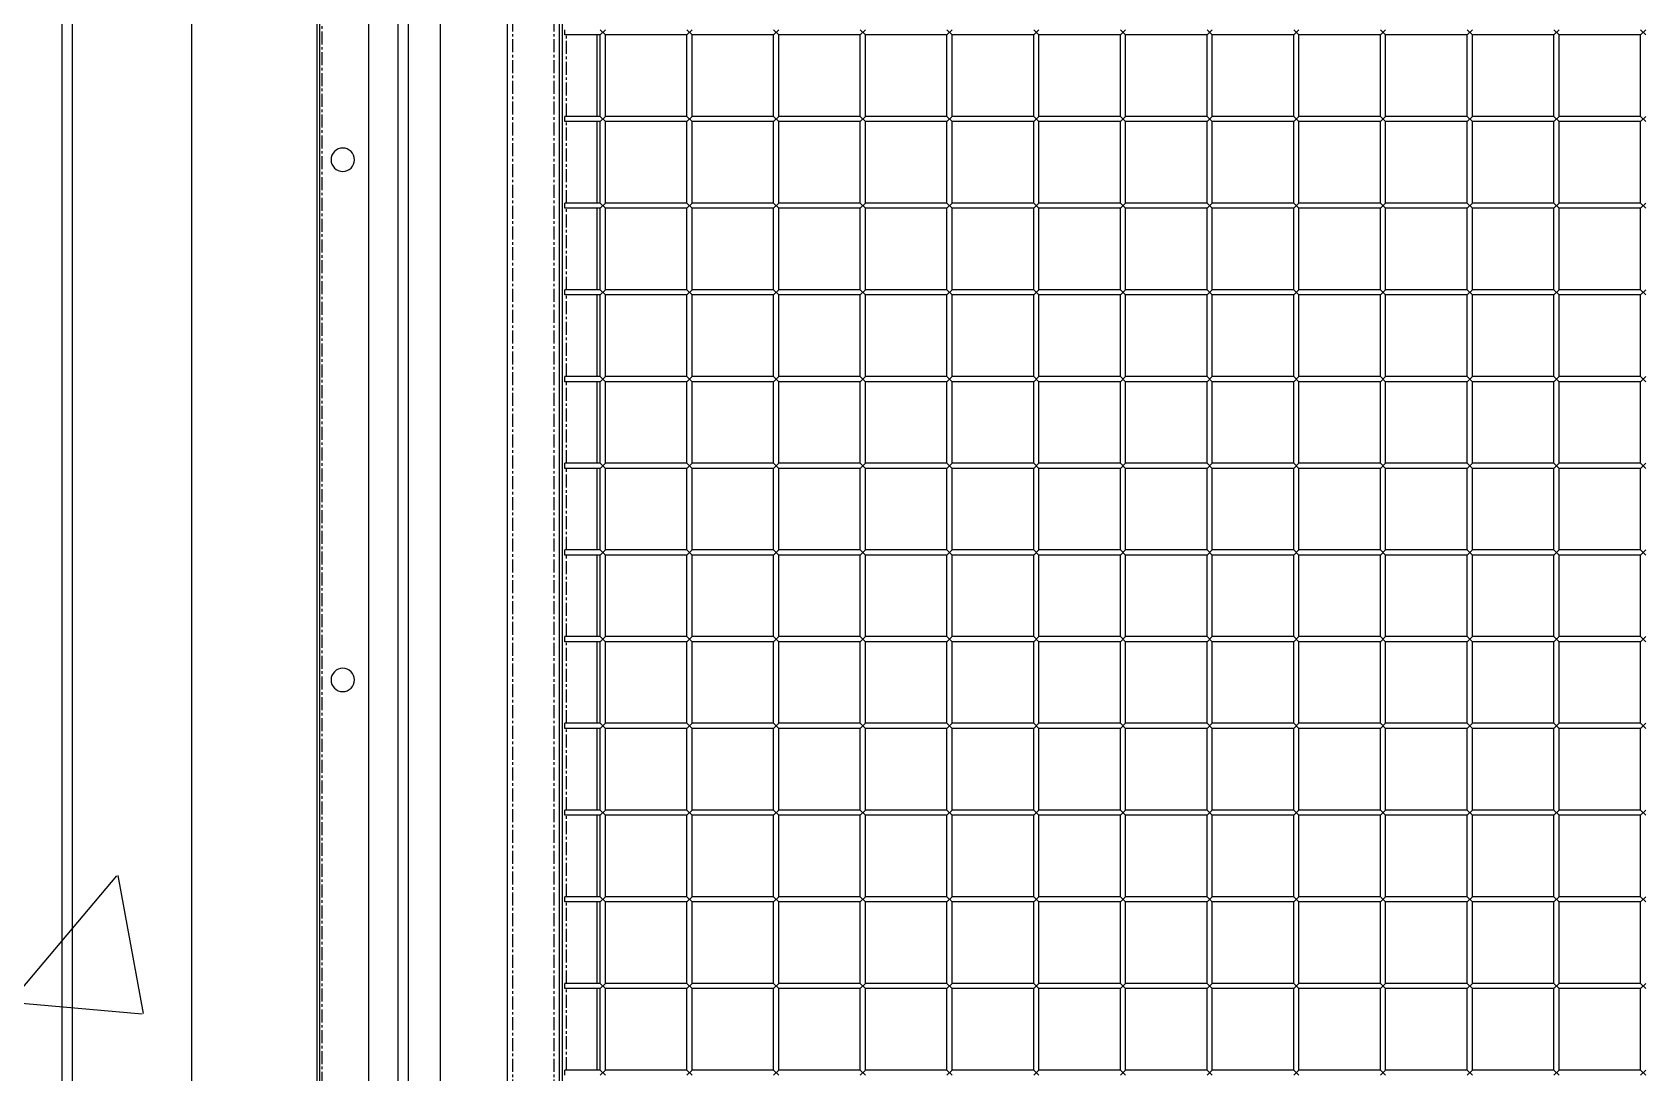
# Model space of a CAD drawing. Header units: millimetres. Extents: x -198529 to 244266, y -64 to 158464.
# Drawn here: x -165913 to -164982, y 107524 to 108124 of the extents above; entities that cross this region are included whole.
import ezdxf

# ---------------------------------------------------------------- set-up
doc = ezdxf.new("R2010")
doc.units = ezdxf.units.MM
doc.linetypes.add('CENTER', pattern=[12, 7.5, -1.5, 1.5, -1.5])
for name, color, linetype in [('0-DCC', 30, 'Continuous'), ('COIL-BANK', 8, 'Continuous'), ('K-CEIL-DCC-RACK', 10, 'Continuous')]:
    doc.layers.add(name, color=color, linetype=linetype)

# ---------------------------------------------------------------- blocks, each defined once
blk = doc.blocks.new('DCC2850x1800(右)')
at = {"color": 0, "linetype": 'Continuous'}
for p, q in [((65616, -74478.48), (65616, -72678.48)), ((65646, -74478.48), (65646, -72678.48)), ((65684.72, -74441.08), (65684.72, -72678.48)), ((65726, -74441.08), (65726, -72678.48)), ((65754.5, -72678.48), (65754.5, -74478.48)), ((65756, -72678.48), (65756, -74478.48)), ((65614.5, -72730.88), (65614.5, -74426.08)), ((64992.5, -73256.48), (64989.5, -73253.48)), ((64992.5, -73253.48), (64989.5, -73256.48)), ((65042.5, -73256.48), (65039.5, -73253.48)), ((65039.5, -73256.48), (65042.5, -73253.48)), ((65092.5, -73256.48), (65089.5, -73253.48)), ((65089.5, -73256.48), (65092.5, -73253.48)), ((65142.5, -73256.48), (65139.5, -73253.48)), ((65139.5, -73256.48), (65142.5, -73253.48)), ((65192.5, -73256.48), (65189.5, -73253.48)), ((65189.5, -73256.48), (65192.5, -73253.48)), ((65242.5, -73256.48), (65239.5, -73253.48)), ((65239.5, -73256.48), (65242.5, -73253.48)), ((65292.5, -73256.48), (65289.5, -73253.48)), ((65289.5, -73256.48), (65292.5, -73253.48)), ((65342.5, -73256.48), (65339.5, -73253.48)), ((65339.5, -73256.48), (65342.5, -73253.48)), ((65392.5, -73256.48), (65389.5, -73253.48)), ((65389.5, -73256.48), (65392.5, -73253.48)), ((65442.5, -73256.48), (65439.5, -73253.48)), ((65439.5, -73256.48), (65442.5, -73253.48)), ((65492.5, -73256.48), (65489.5, -73253.48)), ((65489.5, -73256.48), (65492.5, -73253.48)), ((65542.5, -73256.48), (65539.5, -73253.48)), ((65539.5, -73256.48), (65542.5, -73253.48)), ((65592.5, -73256.48), (65589.5, -73253.48)), ((65589.5, -73256.48), (65592.5, -73253.48)), ((65613, -73256.48), (65613, -73253.48)), ((64992.5, -73303.48), (64992.5, -73256.48)), ((64992.5, -73256.48), (65039.5, -73256.48)), ((65039.5, -73303.48), (65039.5, -73256.48)), ((65042.5, -73303.48), (65042.5, -73256.48)), ((65042.5, -73256.48), (65089.5, -73256.48)), ((65089.5, -73303.48), (65089.5, -73256.48)), ((65092.5, -73303.48), (65092.5, -73256.48)), ((65092.5, -73256.48), (65139.5, -73256.48)), ((65139.5, -73303.48), (65139.5, -73256.48)), ((65142.5, -73303.48), (65142.5, -73256.48)), ((65142.5, -73256.48), (65189.5, -73256.48)), ((65189.5, -73303.48), (65189.5, -73256.48)), ((65192.5, -73303.48), (65192.5, -73256.48)), ((65192.5, -73256.48), (65239.5, -73256.48)), ((65239.5, -73303.48), (65239.5, -73256.48)), ((65242.5, -73303.48), (65242.5, -73256.48)), ((65242.5, -73256.48), (65289.5, -73256.48)), ((65289.5, -73303.48), (65289.5, -73256.48)), ((65292.5, -73303.48), (65292.5, -73256.48)), ((65292.5, -73256.48), (65339.5, -73256.48)), ((65339.5, -73303.48), (65339.5, -73256.48)), ((65342.5, -73303.48), (65342.5, -73256.48)), ((65342.5, -73256.48), (65389.5, -73256.48)), ((65389.5, -73303.48), (65389.5, -73256.48)), ((65392.5, -73303.48), (65392.5, -73256.48)), ((65392.5, -73256.48), (65439.5, -73256.48)), ((65439.5, -73303.48), (65439.5, -73256.48)), ((65442.5, -73303.48), (65442.5, -73256.48)), ((65442.5, -73256.48), (65489.5, -73256.48)), ((65489.5, -73303.48), (65489.5, -73256.48)), ((65492.5, -73303.48), (65492.5, -73256.48)), ((65492.5, -73256.48), (65539.5, -73256.48)), ((65539.5, -73303.48), (65539.5, -73256.48)), ((65542.5, -73303.48), (65542.5, -73256.48)), ((65542.5, -73256.48), (65589.5, -73256.48)), ((65589.5, -73303.48), (65589.5, -73256.48)), ((65592.5, -73303.48), (65592.5, -73256.48)), ((65592.5, -73256.48), (65613, -73256.48)), ((65594.5, -73256.48), (65594.5, -73303.48)), ((64992.5, -73306.48), (64989.5, -73303.48)), ((64992.5, -73303.48), (64989.5, -73306.48)), ((64992.5, -73303.48), (65039.5, -73303.48)), ((64992.5, -73353.48), (64992.5, -73306.48)), ((64992.5, -73306.48), (65039.5, -73306.48)), ((65042.5, -73306.48), (65039.5, -73303.48)), ((65042.5, -73303.48), (65039.5, -73306.48)), ((65039.5, -73353.48), (65039.5, -73306.48)), ((65042.5, -73303.48), (65089.5, -73303.48)), ((65042.5, -73353.48), (65042.5, -73306.48)), ((65042.5, -73306.48), (65089.5, -73306.48)), ((65092.5, -73306.48), (65089.5, -73303.48)), ((65089.5, -73306.48), (65092.5, -73303.48)), ((65089.5, -73353.48), (65089.5, -73306.48)), ((65092.5, -73303.48), (65139.5, -73303.48)), ((65092.5, -73353.48), (65092.5, -73306.48)), ((65092.5, -73306.48), (65139.5, -73306.48)), ((65142.5, -73306.48), (65139.5, -73303.48)), ((65139.5, -73306.48), (65142.5, -73303.48)), ((65139.5, -73353.48), (65139.5, -73306.48)), ((65142.5, -73303.48), (65189.5, -73303.48)), ((65142.5, -73353.48), (65142.5, -73306.48)), ((65142.5, -73306.48), (65189.5, -73306.48)), ((65192.5, -73306.48), (65189.5, -73303.48)), ((65189.5, -73306.48), (65192.5, -73303.48)), ((65189.5, -73353.48), (65189.5, -73306.48)), ((65192.5, -73303.48), (65239.5, -73303.48)), ((65192.5, -73353.48), (65192.5, -73306.48)), ((65192.5, -73306.48), (65239.5, -73306.48)), ((65242.5, -73306.48), (65239.5, -73303.48)), ((65239.5, -73306.48), (65242.5, -73303.48)), ((65239.5, -73353.48), (65239.5, -73306.48)), ((65242.5, -73303.48), (65289.5, -73303.48)), ((65242.5, -73353.48), (65242.5, -73306.48)), ((65242.5, -73306.48), (65289.5, -73306.48)), ((65292.5, -73306.48), (65289.5, -73303.48)), ((65289.5, -73306.48), (65292.5, -73303.48)), ((65289.5, -73353.48), (65289.5, -73306.48)), ((65292.5, -73303.48), (65339.5, -73303.48)), ((65292.5, -73353.48), (65292.5, -73306.48)), ((65292.5, -73306.48), (65339.5, -73306.48)), ((65342.5, -73306.48), (65339.5, -73303.48)), ((65339.5, -73306.48), (65342.5, -73303.48)), ((65339.5, -73353.48), (65339.5, -73306.48)), ((65342.5, -73303.48), (65389.5, -73303.48)), ((65342.5, -73353.48), (65342.5, -73306.48)), ((65342.5, -73306.48), (65389.5, -73306.48)), ((65392.5, -73306.48), (65389.5, -73303.48)), ((65389.5, -73306.48), (65392.5, -73303.48)), ((65389.5, -73353.48), (65389.5, -73306.48)), ((65392.5, -73303.48), (65439.5, -73303.48)), ((65392.5, -73353.48), (65392.5, -73306.48)), ((65392.5, -73306.48), (65439.5, -73306.48)), ((65442.5, -73306.48), (65439.5, -73303.48)), ((65439.5, -73306.48), (65442.5, -73303.48)), ((65439.5, -73353.48), (65439.5, -73306.48)), ((65442.5, -73303.48), (65489.5, -73303.48)), ((65442.5, -73353.48), (65442.5, -73306.48)), ((65442.5, -73306.48), (65489.5, -73306.48)), ((65492.5, -73306.48), (65489.5, -73303.48)), ((65489.5, -73306.48), (65492.5, -73303.48)), ((65489.5, -73353.48), (65489.5, -73306.48)), ((65492.5, -73303.48), (65539.5, -73303.48)), ((65492.5, -73353.48), (65492.5, -73306.48)), ((65492.5, -73306.48), (65539.5, -73306.48)), ((65542.5, -73306.48), (65539.5, -73303.48)), ((65539.5, -73306.48), (65542.5, -73303.48)), ((65539.5, -73353.48), (65539.5, -73306.48)), ((65542.5, -73303.48), (65589.5, -73303.48)), ((65542.5, -73353.48), (65542.5, -73306.48)), ((65542.5, -73306.48), (65589.5, -73306.48)), ((65592.5, -73306.48), (65589.5, -73303.48)), ((65589.5, -73306.48), (65592.5, -73303.48)), ((65589.5, -73353.48), (65589.5, -73306.48)), ((65592.5, -73303.48), (65613, -73303.48)), ((65592.5, -73353.48), (65592.5, -73306.48)), ((65592.5, -73306.48), (65613, -73306.48)), ((65594.5, -73306.48), (65594.5, -73353.48)), ((65613, -73306.48), (65613, -73303.48)), ((64992.5, -73353.48), (64989.5, -73356.48)), ((64992.5, -73356.48), (64989.5, -73353.48)), ((64992.5, -73353.48), (65039.5, -73353.48)), ((64992.5, -73403.48), (64992.5, -73356.48)), ((64992.5, -73356.48), (65039.5, -73356.48)), ((65042.5, -73356.48), (65039.5, -73353.48)), ((65042.5, -73353.48), (65039.5, -73356.48)), ((65039.5, -73403.48), (65039.5, -73356.48)), ((65042.5, -73353.48), (65089.5, -73353.48)), ((65042.5, -73403.48), (65042.5, -73356.48)), ((65042.5, -73356.48), (65089.5, -73356.48)), ((65092.5, -73356.48), (65089.5, -73353.48)), ((65092.5, -73353.48), (65089.5, -73356.48)), ((65089.5, -73403.48), (65089.5, -73356.48)), ((65092.5, -73353.48), (65139.5, -73353.48)), ((65092.5, -73403.48), (65092.5, -73356.48)), ((65092.5, -73356.48), (65139.5, -73356.48)), ((65139.5, -73356.48), (65142.5, -73353.48)), ((65142.5, -73356.48), (65139.5, -73353.48)), ((65139.5, -73403.48), (65139.5, -73356.48)), ((65142.5, -73353.48), (65189.5, -73353.48)), ((65142.5, -73403.48), (65142.5, -73356.48)), ((65142.5, -73356.48), (65189.5, -73356.48)), ((65192.5, -73356.48), (65189.5, -73353.48)), ((65189.5, -73356.48), (65192.5, -73353.48)), ((65189.5, -73403.48), (65189.5, -73356.48)), ((65192.5, -73353.48), (65239.5, -73353.48)), ((65192.5, -73403.48), (65192.5, -73356.48)), ((65192.5, -73356.48), (65239.5, -73356.48)), ((65242.5, -73356.48), (65239.5, -73353.48)), ((65239.5, -73356.48), (65242.5, -73353.48)), ((65239.5, -73403.48), (65239.5, -73356.48)), ((65242.5, -73353.48), (65289.5, -73353.48)), ((65242.5, -73403.48), (65242.5, -73356.48)), ((65242.5, -73356.48), (65289.5, -73356.48)), ((65292.5, -73356.48), (65289.5, -73353.48)), ((65289.5, -73356.48), (65292.5, -73353.48)), ((65289.5, -73403.48), (65289.5, -73356.48)), ((65292.5, -73353.48), (65339.5, -73353.48)), ((65292.5, -73403.48), (65292.5, -73356.48)), ((65292.5, -73356.48), (65339.5, -73356.48)), ((65339.5, -73356.48), (65342.5, -73353.48)), ((65342.5, -73356.48), (65339.5, -73353.48)), ((65339.5, -73403.48), (65339.5, -73356.48)), ((65342.5, -73353.48), (65389.5, -73353.48)), ((65342.5, -73403.48), (65342.5, -73356.48)), ((65342.5, -73356.48), (65389.5, -73356.48)), ((65392.5, -73356.48), (65389.5, -73353.48)), ((65389.5, -73356.48), (65392.5, -73353.48)), ((65389.5, -73403.48), (65389.5, -73356.48)), ((65392.5, -73353.48), (65439.5, -73353.48)), ((65392.5, -73403.48), (65392.5, -73356.48)), ((65392.5, -73356.48), (65439.5, -73356.48)), ((65442.5, -73356.48), (65439.5, -73353.48)), ((65439.5, -73356.48), (65442.5, -73353.48)), ((65439.5, -73403.48), (65439.5, -73356.48)), ((65442.5, -73353.48), (65489.5, -73353.48)), ((65442.5, -73403.48), (65442.5, -73356.48)), ((65442.5, -73356.48), (65489.5, -73356.48)), ((65492.5, -73356.48), (65489.5, -73353.48)), ((65489.5, -73356.48), (65492.5, -73353.48)), ((65489.5, -73403.48), (65489.5, -73356.48)), ((65492.5, -73353.48), (65539.5, -73353.48)), ((65492.5, -73403.48), (65492.5, -73356.48)), ((65492.5, -73356.48), (65539.5, -73356.48)), ((65539.5, -73356.48), (65542.5, -73353.48)), ((65542.5, -73356.48), (65539.5, -73353.48)), ((65539.5, -73403.48), (65539.5, -73356.48)), ((65542.5, -73353.48), (65589.5, -73353.48)), ((65542.5, -73403.48), (65542.5, -73356.48)), ((65542.5, -73356.48), (65589.5, -73356.48)), ((65592.5, -73356.48), (65589.5, -73353.48)), ((65589.5, -73356.48), (65592.5, -73353.48)), ((65589.5, -73403.48), (65589.5, -73356.48)), ((65592.5, -73353.48), (65613, -73353.48)), ((65592.5, -73403.48), (65592.5, -73356.48)), ((65592.5, -73356.48), (65613, -73356.48)), ((65594.5, -73356.48), (65594.5, -73403.48)), ((65613, -73356.48), (65613, -73353.48)), ((64992.5, -73403.48), (64989.5, -73406.48)), ((64992.5, -73406.48), (64989.5, -73403.48)), ((64992.5, -73403.48), (65039.5, -73403.48)), ((65042.5, -73403.48), (65039.5, -73406.48)), ((65042.5, -73406.48), (65039.5, -73403.48)), ((65042.5, -73403.48), (65089.5, -73403.48)), ((65092.5, -73403.48), (65089.5, -73406.48)), ((65092.5, -73406.48), (65089.5, -73403.48)), ((65092.5, -73403.48), (65139.5, -73403.48)), ((65142.5, -73403.48), (65139.5, -73406.48)), ((65142.5, -73406.48), (65139.5, -73403.48)), ((65142.5, -73403.48), (65189.5, -73403.48)), ((65189.5, -73406.48), (65192.5, -73403.48)), ((65192.5, -73406.48), (65189.5, -73403.48)), ((65192.5, -73403.48), (65239.5, -73403.48)), ((65242.5, -73406.48), (65239.5, -73403.48)), ((65239.5, -73406.48), (65242.5, -73403.48)), ((65242.5, -73403.48), (65289.5, -73403.48)), ((65289.5, -73406.48), (65292.5, -73403.48)), ((65292.5, -73406.48), (65289.5, -73403.48)), ((65292.5, -73403.48), (65339.5, -73403.48)), ((65339.5, -73406.48), (65342.5, -73403.48)), ((65342.5, -73406.48), (65339.5, -73403.48)), ((65342.5, -73403.48), (65389.5, -73403.48)), ((65389.5, -73406.48), (65392.5, -73403.48)), ((65392.5, -73406.48), (65389.5, -73403.48)), ((65392.5, -73403.48), (65439.5, -73403.48)), ((65442.5, -73406.48), (65439.5, -73403.48)), ((65439.5, -73406.48), (65442.5, -73403.48)), ((65442.5, -73403.48), (65489.5, -73403.48)), ((65489.5, -73406.48), (65492.5, -73403.48)), ((65492.5, -73406.48), (65489.5, -73403.48)), ((65492.5, -73403.48), (65539.5, -73403.48)), ((65539.5, -73406.48), (65542.5, -73403.48)), ((65542.5, -73406.48), (65539.5, -73403.48)), ((65542.5, -73403.48), (65589.5, -73403.48)), ((65589.5, -73406.48), (65592.5, -73403.48)), ((65592.5, -73406.48), (65589.5, -73403.48)), ((65592.5, -73403.48), (65613, -73403.48)), ((65613, -73406.48), (65613, -73403.48)), ((64992.5, -73453.48), (64992.5, -73406.48)), ((64992.5, -73406.48), (65039.5, -73406.48)), ((65039.5, -73453.48), (65039.5, -73406.48)), ((65042.5, -73453.48), (65042.5, -73406.48)), ((65042.5, -73406.48), (65089.5, -73406.48)), ((65089.5, -73453.48), (65089.5, -73406.48)), ((65092.5, -73453.48), (65092.5, -73406.48)), ((65092.5, -73406.48), (65139.5, -73406.48)), ((65139.5, -73453.48), (65139.5, -73406.48)), ((65142.5, -73453.48), (65142.5, -73406.48)), ((65142.5, -73406.48), (65189.5, -73406.48)), ((65189.5, -73453.48), (65189.5, -73406.48)), ((65192.5, -73453.48), (65192.5, -73406.48)), ((65192.5, -73406.48), (65239.5, -73406.48)), ((65239.5, -73453.48), (65239.5, -73406.48)), ((65242.5, -73453.48), (65242.5, -73406.48)), ((65242.5, -73406.48), (65289.5, -73406.48)), ((65289.5, -73453.48), (65289.5, -73406.48)), ((65292.5, -73453.48), (65292.5, -73406.48)), ((65292.5, -73406.48), (65339.5, -73406.48)), ((65339.5, -73453.48), (65339.5, -73406.48)), ((65342.5, -73453.48), (65342.5, -73406.48)), ((65342.5, -73406.48), (65389.5, -73406.48)), ((65389.5, -73453.48), (65389.5, -73406.48)), ((65392.5, -73453.48), (65392.5, -73406.48)), ((65392.5, -73406.48), (65439.5, -73406.48)), ((65439.5, -73453.48), (65439.5, -73406.48)), ((65442.5, -73453.48), (65442.5, -73406.48)), ((65442.5, -73406.48), (65489.5, -73406.48)), ((65489.5, -73453.48), (65489.5, -73406.48)), ((65492.5, -73453.48), (65492.5, -73406.48)), ((65492.5, -73406.48), (65539.5, -73406.48)), ((65539.5, -73453.48), (65539.5, -73406.48)), ((65542.5, -73453.48), (65542.5, -73406.48)), ((65542.5, -73406.48), (65589.5, -73406.48)), ((65589.5, -73453.48), (65589.5, -73406.48)), ((65592.5, -73453.48), (65592.5, -73406.48)), ((65592.5, -73406.48), (65613, -73406.48)), ((65594.5, -73406.48), (65594.5, -73453.48)), ((64992.5, -73453.48), (64989.5, -73456.48)), ((64992.5, -73456.48), (64989.5, -73453.48)), ((64992.5, -73453.48), (65039.5, -73453.48)), ((64992.5, -73503.48), (64992.5, -73456.48)), ((64992.5, -73456.48), (65039.5, -73456.48)), ((65042.5, -73453.48), (65039.5, -73456.48)), ((65042.5, -73456.48), (65039.5, -73453.48)), ((65039.5, -73503.48), (65039.5, -73456.48)), ((65042.5, -73453.48), (65089.5, -73453.48)), ((65042.5, -73503.48), (65042.5, -73456.48)), ((65042.5, -73456.48), (65089.5, -73456.48)), ((65092.5, -73453.48), (65089.5, -73456.48)), ((65092.5, -73456.48), (65089.5, -73453.48)), ((65089.5, -73503.48), (65089.5, -73456.48)), ((65092.5, -73453.48), (65139.5, -73453.48)), ((65092.5, -73503.48), (65092.5, -73456.48)), ((65092.5, -73456.48), (65139.5, -73456.48)), ((65142.5, -73453.48), (65139.5, -73456.48)), ((65142.5, -73456.48), (65139.5, -73453.48)), ((65139.5, -73503.48), (65139.5, -73456.48)), ((65142.5, -73453.48), (65189.5, -73453.48)), ((65142.5, -73503.48), (65142.5, -73456.48)), ((65142.5, -73456.48), (65189.5, -73456.48)), ((65192.5, -73453.48), (65189.5, -73456.48)), ((65192.5, -73456.48), (65189.5, -73453.48)), ((65189.5, -73503.48), (65189.5, -73456.48)), ((65192.5, -73453.48), (65239.5, -73453.48)), ((65192.5, -73503.48), (65192.5, -73456.48)), ((65192.5, -73456.48), (65239.5, -73456.48)), ((65239.5, -73456.48), (65242.5, -73453.48)), ((65242.5, -73456.48), (65239.5, -73453.48)), ((65239.5, -73503.48), (65239.5, -73456.48)), ((65242.5, -73453.48), (65289.5, -73453.48)), ((65242.5, -73503.48), (65242.5, -73456.48)), ((65242.5, -73456.48), (65289.5, -73456.48)), ((65289.5, -73456.48), (65292.5, -73453.48)), ((65292.5, -73456.48), (65289.5, -73453.48)), ((65289.5, -73503.48), (65289.5, -73456.48)), ((65292.5, -73453.48), (65339.5, -73453.48)), ((65292.5, -73503.48), (65292.5, -73456.48)), ((65292.5, -73456.48), (65339.5, -73456.48)), ((65339.5, -73456.48), (65342.5, -73453.48)), ((65342.5, -73456.48), (65339.5, -73453.48)), ((65339.5, -73503.48), (65339.5, -73456.48)), ((65342.5, -73453.48), (65389.5, -73453.48)), ((65342.5, -73503.48), (65342.5, -73456.48)), ((65342.5, -73456.48), (65389.5, -73456.48)), ((65389.5, -73456.48), (65392.5, -73453.48)), ((65392.5, -73456.48), (65389.5, -73453.48)), ((65389.5, -73503.48), (65389.5, -73456.48)), ((65392.5, -73453.48), (65439.5, -73453.48)), ((65392.5, -73503.48), (65392.5, -73456.48)), ((65392.5, -73456.48), (65439.5, -73456.48)), ((65439.5, -73456.48), (65442.5, -73453.48)), ((65442.5, -73456.48), (65439.5, -73453.48)), ((65439.5, -73503.48), (65439.5, -73456.48)), ((65442.5, -73453.48), (65489.5, -73453.48)), ((65442.5, -73503.48), (65442.5, -73456.48)), ((65442.5, -73456.48), (65489.5, -73456.48)), ((65489.5, -73456.48), (65492.5, -73453.48)), ((65492.5, -73456.48), (65489.5, -73453.48)), ((65489.5, -73503.48), (65489.5, -73456.48)), ((65492.5, -73453.48), (65539.5, -73453.48)), ((65492.5, -73503.48), (65492.5, -73456.48)), ((65492.5, -73456.48), (65539.5, -73456.48)), ((65539.5, -73456.48), (65542.5, -73453.48)), ((65542.5, -73456.48), (65539.5, -73453.48)), ((65539.5, -73503.48), (65539.5, -73456.48)), ((65542.5, -73453.48), (65589.5, -73453.48)), ((65542.5, -73503.48), (65542.5, -73456.48)), ((65542.5, -73456.48), (65589.5, -73456.48)), ((65589.5, -73456.48), (65592.5, -73453.48)), ((65592.5, -73456.48), (65589.5, -73453.48)), ((65589.5, -73503.48), (65589.5, -73456.48)), ((65592.5, -73453.48), (65613, -73453.48)), ((65592.5, -73503.48), (65592.5, -73456.48)), ((65592.5, -73456.48), (65613, -73456.48)), ((65594.5, -73456.48), (65594.5, -73503.48)), ((65613, -73456.48), (65613, -73453.48)), ((64992.5, -73503.48), (64989.5, -73506.48)), ((64992.5, -73506.48), (64989.5, -73503.48)), ((64992.5, -73503.48), (65039.5, -73503.48)), ((65042.5, -73503.48), (65039.5, -73506.48)), ((65042.5, -73506.48), (65039.5, -73503.48)), ((65042.5, -73503.48), (65089.5, -73503.48)), ((65092.5, -73503.48), (65089.5, -73506.48)), ((65092.5, -73506.48), (65089.5, -73503.48)), ((65092.5, -73503.48), (65139.5, -73503.48)), ((65142.5, -73503.48), (65139.5, -73506.48)), ((65142.5, -73506.48), (65139.5, -73503.48)), ((65142.5, -73503.48), (65189.5, -73503.48)), ((65192.5, -73503.48), (65189.5, -73506.48)), ((65192.5, -73506.48), (65189.5, -73503.48)), ((65192.5, -73503.48), (65239.5, -73503.48)), ((65242.5, -73503.48), (65239.5, -73506.48)), ((65242.5, -73506.48), (65239.5, -73503.48)), ((65242.5, -73503.48), (65289.5, -73503.48)), ((65289.5, -73506.48), (65292.5, -73503.48)), ((65292.5, -73506.48), (65289.5, -73503.48)), ((65292.5, -73503.48), (65339.5, -73503.48)), ((65339.5, -73506.48), (65342.5, -73503.48)), ((65342.5, -73506.48), (65339.5, -73503.48)), ((65342.5, -73503.48), (65389.5, -73503.48)), ((65389.5, -73506.48), (65392.5, -73503.48)), ((65392.5, -73506.48), (65389.5, -73503.48)), ((65392.5, -73503.48), (65439.5, -73503.48)), ((65439.5, -73506.48), (65442.5, -73503.48)), ((65442.5, -73506.48), (65439.5, -73503.48)), ((65442.5, -73503.48), (65489.5, -73503.48)), ((65489.5, -73506.48), (65492.5, -73503.48)), ((65492.5, -73506.48), (65489.5, -73503.48)), ((65492.5, -73503.48), (65539.5, -73503.48)), ((65539.5, -73506.48), (65542.5, -73503.48)), ((65542.5, -73506.48), (65539.5, -73503.48)), ((65542.5, -73503.48), (65589.5, -73503.48)), ((65589.5, -73506.48), (65592.5, -73503.48)), ((65592.5, -73506.48), (65589.5, -73503.48)), ((65592.5, -73503.48), (65613, -73503.48)), ((65613, -73506.48), (65613, -73503.48)), ((64992.5, -73553.48), (64992.5, -73506.48)), ((64992.5, -73506.48), (65039.5, -73506.48)), ((65039.5, -73553.48), (65039.5, -73506.48)), ((65042.5, -73553.48), (65042.5, -73506.48)), ((65042.5, -73506.48), (65089.5, -73506.48)), ((65089.5, -73553.48), (65089.5, -73506.48)), ((65092.5, -73553.48), (65092.5, -73506.48)), ((65092.5, -73506.48), (65139.5, -73506.48)), ((65139.5, -73553.48), (65139.5, -73506.48)), ((65142.5, -73553.48), (65142.5, -73506.48)), ((65142.5, -73506.48), (65189.5, -73506.48)), ((65189.5, -73553.48), (65189.5, -73506.48)), ((65192.5, -73553.48), (65192.5, -73506.48)), ((65192.5, -73506.48), (65239.5, -73506.48)), ((65239.5, -73553.48), (65239.5, -73506.48)), ((65242.5, -73553.48), (65242.5, -73506.48)), ((65242.5, -73506.48), (65289.5, -73506.48)), ((65289.5, -73553.48), (65289.5, -73506.48)), ((65292.5, -73553.48), (65292.5, -73506.48)), ((65292.5, -73506.48), (65339.5, -73506.48)), ((65339.5, -73553.48), (65339.5, -73506.48)), ((65342.5, -73553.48), (65342.5, -73506.48)), ((65342.5, -73506.48), (65389.5, -73506.48)), ((65389.5, -73553.48), (65389.5, -73506.48)), ((65392.5, -73553.48), (65392.5, -73506.48)), ((65392.5, -73506.48), (65439.5, -73506.48)), ((65439.5, -73553.48), (65439.5, -73506.48)), ((65442.5, -73553.48), (65442.5, -73506.48)), ((65442.5, -73506.48), (65489.5, -73506.48)), ((65489.5, -73553.48), (65489.5, -73506.48)), ((65492.5, -73553.48), (65492.5, -73506.48)), ((65492.5, -73506.48), (65539.5, -73506.48)), ((65539.5, -73553.48), (65539.5, -73506.48)), ((65542.5, -73553.48), (65542.5, -73506.48)), ((65542.5, -73506.48), (65589.5, -73506.48)), ((65589.5, -73553.48), (65589.5, -73506.48)), ((65592.5, -73553.48), (65592.5, -73506.48)), ((65592.5, -73506.48), (65613, -73506.48)), ((65594.5, -73506.48), (65594.5, -73553.48)), ((64992.5, -73553.48), (64989.5, -73556.48)), ((64992.5, -73556.48), (64989.5, -73553.48)), ((64992.5, -73553.48), (65039.5, -73553.48)), ((64992.5, -73603.48), (64992.5, -73556.48)), ((64992.5, -73556.48), (65039.5, -73556.48)), ((65042.5, -73553.48), (65039.5, -73556.48)), ((65042.5, -73556.48), (65039.5, -73553.48)), ((65039.5, -73603.48), (65039.5, -73556.48)), ((65042.5, -73553.48), (65089.5, -73553.48)), ((65042.5, -73603.48), (65042.5, -73556.48)), ((65042.5, -73556.48), (65089.5, -73556.48)), ((65092.5, -73553.48), (65089.5, -73556.48)), ((65092.5, -73556.48), (65089.5, -73553.48)), ((65089.5, -73603.48), (65089.5, -73556.48)), ((65092.5, -73553.48), (65139.5, -73553.48)), ((65092.5, -73603.48), (65092.5, -73556.48)), ((65092.5, -73556.48), (65139.5, -73556.48)), ((65142.5, -73553.48), (65139.5, -73556.48)), ((65142.5, -73556.48), (65139.5, -73553.48)), ((65139.5, -73603.48), (65139.5, -73556.48)), ((65142.5, -73553.48), (65189.5, -73553.48)), ((65142.5, -73603.48), (65142.5, -73556.48)), ((65142.5, -73556.48), (65189.5, -73556.48)), ((65192.5, -73553.48), (65189.5, -73556.48)), ((65192.5, -73556.48), (65189.5, -73553.48)), ((65189.5, -73603.48), (65189.5, -73556.48)), ((65192.5, -73553.48), (65239.5, -73553.48)), ((65192.5, -73603.48), (65192.5, -73556.48)), ((65192.5, -73556.48), (65239.5, -73556.48)), ((65242.5, -73553.48), (65239.5, -73556.48)), ((65242.5, -73556.48), (65239.5, -73553.48)), ((65239.5, -73603.48), (65239.5, -73556.48)), ((65242.5, -73553.48), (65289.5, -73553.48)), ((65242.5, -73603.48), (65242.5, -73556.48)), ((65242.5, -73556.48), (65289.5, -73556.48)), ((65292.5, -73553.48), (65289.5, -73556.48)), ((65292.5, -73556.48), (65289.5, -73553.48)), ((65289.5, -73603.48), (65289.5, -73556.48)), ((65292.5, -73553.48), (65339.5, -73553.48)), ((65292.5, -73603.48), (65292.5, -73556.48)), ((65292.5, -73556.48), (65339.5, -73556.48)), ((65339.5, -73556.48), (65342.5, -73553.48)), ((65342.5, -73556.48), (65339.5, -73553.48)), ((65339.5, -73603.48), (65339.5, -73556.48)), ((65342.5, -73553.48), (65389.5, -73553.48)), ((65342.5, -73603.48), (65342.5, -73556.48)), ((65342.5, -73556.48), (65389.5, -73556.48)), ((65389.5, -73556.48), (65392.5, -73553.48)), ((65392.5, -73556.48), (65389.5, -73553.48)), ((65389.5, -73603.48), (65389.5, -73556.48)), ((65392.5, -73553.48), (65439.5, -73553.48)), ((65392.5, -73603.48), (65392.5, -73556.48)), ((65392.5, -73556.48), (65439.5, -73556.48)), ((65439.5, -73556.48), (65442.5, -73553.48)), ((65442.5, -73556.48), (65439.5, -73553.48)), ((65439.5, -73603.48), (65439.5, -73556.48)), ((65442.5, -73553.48), (65489.5, -73553.48)), ((65442.5, -73603.48), (65442.5, -73556.48)), ((65442.5, -73556.48), (65489.5, -73556.48)), ((65489.5, -73556.48), (65492.5, -73553.48)), ((65492.5, -73556.48), (65489.5, -73553.48)), ((65489.5, -73603.48), (65489.5, -73556.48)), ((65492.5, -73553.48), (65539.5, -73553.48)), ((65492.5, -73603.48), (65492.5, -73556.48)), ((65492.5, -73556.48), (65539.5, -73556.48)), ((65539.5, -73556.48), (65542.5, -73553.48)), ((65542.5, -73556.48), (65539.5, -73553.48)), ((65539.5, -73603.48), (65539.5, -73556.48)), ((65542.5, -73553.48), (65589.5, -73553.48)), ((65542.5, -73603.48), (65542.5, -73556.48)), ((65542.5, -73556.48), (65589.5, -73556.48)), ((65589.5, -73556.48), (65592.5, -73553.48)), ((65592.5, -73556.48), (65589.5, -73553.48)), ((65589.5, -73603.48), (65589.5, -73556.48)), ((65592.5, -73553.48), (65613, -73553.48)), ((65592.5, -73603.48), (65592.5, -73556.48)), ((65592.5, -73556.48), (65613, -73556.48)), ((65594.5, -73556.48), (65594.5, -73603.48)), ((65613, -73556.48), (65613, -73553.48)), ((64992.5, -73603.48), (64989.5, -73606.48)), ((64992.5, -73606.48), (64989.5, -73603.48)), ((64992.5, -73603.48), (65039.5, -73603.48)), ((64992.5, -73653.48), (64992.5, -73606.48)), ((64992.5, -73606.48), (65039.5, -73606.48)), ((65042.5, -73603.48), (65039.5, -73606.48)), ((65042.5, -73606.48), (65039.5, -73603.48)), ((65039.5, -73653.48), (65039.5, -73606.48)), ((65042.5, -73603.48), (65089.5, -73603.48)), ((65042.5, -73653.48), (65042.5, -73606.48)), ((65042.5, -73606.48), (65089.5, -73606.48)), ((65092.5, -73603.48), (65089.5, -73606.48)), ((65092.5, -73606.48), (65089.5, -73603.48)), ((65089.5, -73653.48), (65089.5, -73606.48)), ((65092.5, -73603.48), (65139.5, -73603.48)), ((65092.5, -73653.48), (65092.5, -73606.48)), ((65092.5, -73606.48), (65139.5, -73606.48)), ((65142.5, -73603.48), (65139.5, -73606.48)), ((65142.5, -73606.48), (65139.5, -73603.48)), ((65139.5, -73653.48), (65139.5, -73606.48)), ((65142.5, -73603.48), (65189.5, -73603.48)), ((65142.5, -73653.48), (65142.5, -73606.48)), ((65142.5, -73606.48), (65189.5, -73606.48)), ((65192.5, -73603.48), (65189.5, -73606.48)), ((65192.5, -73606.48), (65189.5, -73603.48)), ((65189.5, -73653.48), (65189.5, -73606.48)), ((65192.5, -73603.48), (65239.5, -73603.48)), ((65192.5, -73653.48), (65192.5, -73606.48)), ((65192.5, -73606.48), (65239.5, -73606.48)), ((65242.5, -73603.48), (65239.5, -73606.48)), ((65242.5, -73606.48), (65239.5, -73603.48)), ((65239.5, -73653.48), (65239.5, -73606.48)), ((65242.5, -73603.48), (65289.5, -73603.48)), ((65242.5, -73653.48), (65242.5, -73606.48)), ((65242.5, -73606.48), (65289.5, -73606.48)), ((65292.5, -73603.48), (65289.5, -73606.48)), ((65292.5, -73606.48), (65289.5, -73603.48)), ((65289.5, -73653.48), (65289.5, -73606.48)), ((65292.5, -73603.48), (65339.5, -73603.48)), ((65292.5, -73653.48), (65292.5, -73606.48)), ((65292.5, -73606.48), (65339.5, -73606.48)), ((65342.5, -73603.48), (65339.5, -73606.48)), ((65342.5, -73606.48), (65339.5, -73603.48)), ((65339.5, -73653.48), (65339.5, -73606.48)), ((65342.5, -73603.48), (65389.5, -73603.48)), ((65342.5, -73653.48), (65342.5, -73606.48)), ((65342.5, -73606.48), (65389.5, -73606.48)), ((65389.5, -73606.48), (65392.5, -73603.48)), ((65392.5, -73606.48), (65389.5, -73603.48)), ((65389.5, -73653.48), (65389.5, -73606.48)), ((65392.5, -73603.48), (65439.5, -73603.48)), ((65392.5, -73653.48), (65392.5, -73606.48)), ((65392.5, -73606.48), (65439.5, -73606.48)), ((65439.5, -73606.48), (65442.5, -73603.48)), ((65442.5, -73606.48), (65439.5, -73603.48)), ((65439.5, -73653.48), (65439.5, -73606.48)), ((65442.5, -73603.48), (65489.5, -73603.48)), ((65442.5, -73653.48), (65442.5, -73606.48)), ((65442.5, -73606.48), (65489.5, -73606.48)), ((65489.5, -73606.48), (65492.5, -73603.48)), ((65492.5, -73606.48), (65489.5, -73603.48)), ((65489.5, -73653.48), (65489.5, -73606.48)), ((65492.5, -73603.48), (65539.5, -73603.48)), ((65492.5, -73653.48), (65492.5, -73606.48)), ((65492.5, -73606.48), (65539.5, -73606.48)), ((65539.5, -73606.48), (65542.5, -73603.48)), ((65542.5, -73606.48), (65539.5, -73603.48)), ((65539.5, -73653.48), (65539.5, -73606.48)), ((65542.5, -73603.48), (65589.5, -73603.48)), ((65542.5, -73653.48), (65542.5, -73606.48)), ((65542.5, -73606.48), (65589.5, -73606.48)), ((65589.5, -73606.48), (65592.5, -73603.48)), ((65592.5, -73606.48), (65589.5, -73603.48)), ((65589.5, -73653.48), (65589.5, -73606.48)), ((65592.5, -73603.48), (65613, -73603.48)), ((65592.5, -73653.48), (65592.5, -73606.48)), ((65592.5, -73606.48), (65613, -73606.48)), ((65594.5, -73606.48), (65594.5, -73653.48)), ((65613, -73606.48), (65613, -73603.48)), ((64992.5, -73653.48), (64989.5, -73656.48)), ((64992.5, -73656.48), (64989.5, -73653.48)), ((64992.5, -73653.48), (65039.5, -73653.48)), ((65042.5, -73653.48), (65039.5, -73656.48)), ((65042.5, -73656.48), (65039.5, -73653.48)), ((65042.5, -73653.48), (65089.5, -73653.48)), ((65092.5, -73653.48), (65089.5, -73656.48)), ((65092.5, -73656.48), (65089.5, -73653.48)), ((65092.5, -73653.48), (65139.5, -73653.48)), ((65142.5, -73653.48), (65139.5, -73656.48)), ((65142.5, -73656.48), (65139.5, -73653.48)), ((65142.5, -73653.48), (65189.5, -73653.48)), ((65192.5, -73653.48), (65189.5, -73656.48)), ((65192.5, -73656.48), (65189.5, -73653.48)), ((65192.5, -73653.48), (65239.5, -73653.48)), ((65242.5, -73653.48), (65239.5, -73656.48)), ((65242.5, -73656.48), (65239.5, -73653.48)), ((65242.5, -73653.48), (65289.5, -73653.48)), ((65292.5, -73653.48), (65289.5, -73656.48)), ((65292.5, -73656.48), (65289.5, -73653.48)), ((65292.5, -73653.48), (65339.5, -73653.48)), ((65342.5, -73653.48), (65339.5, -73656.48)), ((65342.5, -73656.48), (65339.5, -73653.48)), ((65342.5, -73653.48), (65389.5, -73653.48)), ((65392.5, -73653.48), (65389.5, -73656.48)), ((65392.5, -73656.48), (65389.5, -73653.48)), ((65392.5, -73653.48), (65439.5, -73653.48)), ((65439.5, -73656.48), (65442.5, -73653.48)), ((65442.5, -73656.48), (65439.5, -73653.48)), ((65442.5, -73653.48), (65489.5, -73653.48)), ((65489.5, -73656.48), (65492.5, -73653.48)), ((65492.5, -73656.48), (65489.5, -73653.48)), ((65492.5, -73653.48), (65539.5, -73653.48)), ((65539.5, -73656.48), (65542.5, -73653.48)), ((65542.5, -73656.48), (65539.5, -73653.48)), ((65542.5, -73653.48), (65589.5, -73653.48)), ((65589.5, -73656.48), (65592.5, -73653.48)), ((65592.5, -73656.48), (65589.5, -73653.48)), ((65592.5, -73653.48), (65613, -73653.48)), ((65613, -73656.48), (65613, -73653.48)), ((64992.5, -73703.48), (64992.5, -73656.48)), ((64992.5, -73656.48), (65039.5, -73656.48)), ((65039.5, -73703.48), (65039.5, -73656.48)), ((65042.5, -73703.48), (65042.5, -73656.48)), ((65042.5, -73656.48), (65089.5, -73656.48)), ((65089.5, -73703.48), (65089.5, -73656.48)), ((65092.5, -73703.48), (65092.5, -73656.48)), ((65092.5, -73656.48), (65139.5, -73656.48)), ((65139.5, -73703.48), (65139.5, -73656.48)), ((65142.5, -73703.48), (65142.5, -73656.48)), ((65142.5, -73656.48), (65189.5, -73656.48)), ((65189.5, -73703.48), (65189.5, -73656.48)), ((65192.5, -73703.48), (65192.5, -73656.48)), ((65192.5, -73656.48), (65239.5, -73656.48)), ((65239.5, -73703.48), (65239.5, -73656.48)), ((65242.5, -73703.48), (65242.5, -73656.48)), ((65242.5, -73656.48), (65289.5, -73656.48)), ((65289.5, -73703.48), (65289.5, -73656.48)), ((65292.5, -73703.48), (65292.5, -73656.48)), ((65292.5, -73656.48), (65339.5, -73656.48)), ((65339.5, -73703.48), (65339.5, -73656.48)), ((65342.5, -73703.48), (65342.5, -73656.48)), ((65342.5, -73656.48), (65389.5, -73656.48)), ((65389.5, -73703.48), (65389.5, -73656.48)), ((65392.5, -73703.48), (65392.5, -73656.48)), ((65392.5, -73656.48), (65439.5, -73656.48)), ((65439.5, -73703.48), (65439.5, -73656.48)), ((65442.5, -73703.48), (65442.5, -73656.48)), ((65442.5, -73656.48), (65489.5, -73656.48)), ((65489.5, -73703.48), (65489.5, -73656.48)), ((65492.5, -73703.48), (65492.5, -73656.48)), ((65492.5, -73656.48), (65539.5, -73656.48)), ((65539.5, -73703.48), (65539.5, -73656.48)), ((65542.5, -73703.48), (65542.5, -73656.48)), ((65542.5, -73656.48), (65589.5, -73656.48)), ((65589.5, -73703.48), (65589.5, -73656.48)), ((65592.5, -73703.48), (65592.5, -73656.48)), ((65592.5, -73656.48), (65613, -73656.48)), ((65594.5, -73656.48), (65594.5, -73703.48)), ((64992.5, -73703.48), (64989.5, -73706.48)), ((64992.5, -73706.48), (64989.5, -73703.48)), ((64992.5, -73703.48), (65039.5, -73703.48)), ((64992.5, -73753.48), (64992.5, -73706.48)), ((64992.5, -73706.48), (65039.5, -73706.48)), ((65042.5, -73703.48), (65039.5, -73706.48)), ((65042.5, -73706.48), (65039.5, -73703.48)), ((65039.5, -73753.48), (65039.5, -73706.48)), ((65042.5, -73703.48), (65089.5, -73703.48)), ((65042.5, -73753.48), (65042.5, -73706.48)), ((65042.5, -73706.48), (65089.5, -73706.48)), ((65092.5, -73703.48), (65089.5, -73706.48)), ((65092.5, -73706.48), (65089.5, -73703.48)), ((65089.5, -73753.48), (65089.5, -73706.48)), ((65092.5, -73703.48), (65139.5, -73703.48)), ((65092.5, -73753.48), (65092.5, -73706.48)), ((65092.5, -73706.48), (65139.5, -73706.48)), ((65142.5, -73703.48), (65139.5, -73706.48)), ((65142.5, -73706.48), (65139.5, -73703.48)), ((65139.5, -73753.48), (65139.5, -73706.48)), ((65142.5, -73703.48), (65189.5, -73703.48)), ((65142.5, -73753.48), (65142.5, -73706.48)), ((65142.5, -73706.48), (65189.5, -73706.48)), ((65192.5, -73703.48), (65189.5, -73706.48)), ((65192.5, -73706.48), (65189.5, -73703.48)), ((65189.5, -73753.48), (65189.5, -73706.48)), ((65192.5, -73703.48), (65239.5, -73703.48)), ((65192.5, -73753.48), (65192.5, -73706.48)), ((65192.5, -73706.48), (65239.5, -73706.48)), ((65242.5, -73703.48), (65239.5, -73706.48)), ((65242.5, -73706.48), (65239.5, -73703.48)), ((65239.5, -73753.48), (65239.5, -73706.48)), ((65242.5, -73703.48), (65289.5, -73703.48)), ((65242.5, -73753.48), (65242.5, -73706.48)), ((65242.5, -73706.48), (65289.5, -73706.48)), ((65292.5, -73703.48), (65289.5, -73706.48)), ((65292.5, -73706.48), (65289.5, -73703.48)), ((65289.5, -73753.48), (65289.5, -73706.48)), ((65292.5, -73703.48), (65339.5, -73703.48)), ((65292.5, -73753.48), (65292.5, -73706.48)), ((65292.5, -73706.48), (65339.5, -73706.48)), ((65342.5, -73703.48), (65339.5, -73706.48)), ((65342.5, -73706.48), (65339.5, -73703.48)), ((65339.5, -73753.48), (65339.5, -73706.48)), ((65342.5, -73703.48), (65389.5, -73703.48)), ((65342.5, -73753.48), (65342.5, -73706.48)), ((65342.5, -73706.48), (65389.5, -73706.48)), ((65392.5, -73703.48), (65389.5, -73706.48)), ((65392.5, -73706.48), (65389.5, -73703.48)), ((65389.5, -73753.48), (65389.5, -73706.48)), ((65392.5, -73703.48), (65439.5, -73703.48)), ((65392.5, -73753.48), (65392.5, -73706.48)), ((65392.5, -73706.48), (65439.5, -73706.48)), ((65442.5, -73703.48), (65439.5, -73706.48)), ((65442.5, -73706.48), (65439.5, -73703.48)), ((65439.5, -73753.48), (65439.5, -73706.48)), ((65442.5, -73703.48), (65489.5, -73703.48)), ((65442.5, -73753.48), (65442.5, -73706.48)), ((65442.5, -73706.48), (65489.5, -73706.48)), ((65489.5, -73706.48), (65492.5, -73703.48)), ((65492.5, -73706.48), (65489.5, -73703.48)), ((65489.5, -73753.48), (65489.5, -73706.48)), ((65492.5, -73703.48), (65539.5, -73703.48)), ((65492.5, -73753.48), (65492.5, -73706.48)), ((65492.5, -73706.48), (65539.5, -73706.48)), ((65539.5, -73706.48), (65542.5, -73703.48)), ((65542.5, -73706.48), (65539.5, -73703.48)), ((65539.5, -73753.48), (65539.5, -73706.48)), ((65542.5, -73703.48), (65589.5, -73703.48)), ((65542.5, -73753.48), (65542.5, -73706.48)), ((65542.5, -73706.48), (65589.5, -73706.48)), ((65589.5, -73706.48), (65592.5, -73703.48)), ((65592.5, -73706.48), (65589.5, -73703.48)), ((65589.5, -73753.48), (65589.5, -73706.48)), ((65592.5, -73703.48), (65613, -73703.48)), ((65592.5, -73753.48), (65592.5, -73706.48)), ((65592.5, -73706.48), (65613, -73706.48)), ((65594.5, -73706.48), (65594.5, -73753.48)), ((65613, -73706.48), (65613, -73703.48)), ((64992.5, -73753.48), (64989.5, -73756.48)), ((64992.5, -73756.48), (64989.5, -73753.48)), ((64992.5, -73753.48), (65039.5, -73753.48)), ((64992.5, -73803.48), (64992.5, -73756.48)), ((64992.5, -73756.48), (65039.5, -73756.48)), ((65042.5, -73753.48), (65039.5, -73756.48)), ((65042.5, -73756.48), (65039.5, -73753.48)), ((65039.5, -73803.48), (65039.5, -73756.48)), ((65042.5, -73753.48), (65089.5, -73753.48)), ((65042.5, -73803.48), (65042.5, -73756.48)), ((65042.5, -73756.48), (65089.5, -73756.48)), ((65092.5, -73753.48), (65089.5, -73756.48)), ((65092.5, -73756.48), (65089.5, -73753.48)), ((65089.5, -73803.48), (65089.5, -73756.48)), ((65092.5, -73753.48), (65139.5, -73753.48)), ((65092.5, -73803.48), (65092.5, -73756.48)), ((65092.5, -73756.48), (65139.5, -73756.48)), ((65142.5, -73753.48), (65139.5, -73756.48)), ((65142.5, -73756.48), (65139.5, -73753.48)), ((65139.5, -73803.48), (65139.5, -73756.48)), ((65142.5, -73753.48), (65189.5, -73753.48)), ((65142.5, -73803.48), (65142.5, -73756.48)), ((65142.5, -73756.48), (65189.5, -73756.48)), ((65192.5, -73753.48), (65189.5, -73756.48)), ((65192.5, -73756.48), (65189.5, -73753.48)), ((65189.5, -73803.48), (65189.5, -73756.48)), ((65192.5, -73753.48), (65239.5, -73753.48)), ((65192.5, -73803.48), (65192.5, -73756.48)), ((65192.5, -73756.48), (65239.5, -73756.48)), ((65242.5, -73753.48), (65239.5, -73756.48)), ((65242.5, -73756.48), (65239.5, -73753.48)), ((65239.5, -73803.48), (65239.5, -73756.48)), ((65242.5, -73753.48), (65289.5, -73753.48)), ((65242.5, -73803.48), (65242.5, -73756.48)), ((65242.5, -73756.48), (65289.5, -73756.48)), ((65292.5, -73753.48), (65289.5, -73756.48)), ((65292.5, -73756.48), (65289.5, -73753.48)), ((65289.5, -73803.48), (65289.5, -73756.48)), ((65292.5, -73753.48), (65339.5, -73753.48)), ((65292.5, -73803.48), (65292.5, -73756.48)), ((65292.5, -73756.48), (65339.5, -73756.48)), ((65342.5, -73753.48), (65339.5, -73756.48)), ((65342.5, -73756.48), (65339.5, -73753.48)), ((65339.5, -73803.48), (65339.5, -73756.48)), ((65342.5, -73753.48), (65389.5, -73753.48)), ((65342.5, -73803.48), (65342.5, -73756.48)), ((65342.5, -73756.48), (65389.5, -73756.48)), ((65392.5, -73753.48), (65389.5, -73756.48)), ((65392.5, -73756.48), (65389.5, -73753.48)), ((65389.5, -73803.48), (65389.5, -73756.48)), ((65392.5, -73753.48), (65439.5, -73753.48)), ((65392.5, -73803.48), (65392.5, -73756.48)), ((65392.5, -73756.48), (65439.5, -73756.48)), ((65442.5, -73753.48), (65439.5, -73756.48)), ((65442.5, -73756.48), (65439.5, -73753.48)), ((65439.5, -73803.48), (65439.5, -73756.48)), ((65442.5, -73753.48), (65489.5, -73753.48)), ((65442.5, -73803.48), (65442.5, -73756.48)), ((65442.5, -73756.48), (65489.5, -73756.48)), ((65492.5, -73753.48), (65489.5, -73756.48)), ((65492.5, -73756.48), (65489.5, -73753.48)), ((65489.5, -73803.48), (65489.5, -73756.48)), ((65492.5, -73753.48), (65539.5, -73753.48)), ((65492.5, -73803.48), (65492.5, -73756.48)), ((65492.5, -73756.48), (65539.5, -73756.48)), ((65539.5, -73756.48), (65542.5, -73753.48)), ((65542.5, -73756.48), (65539.5, -73753.48)), ((65539.5, -73803.48), (65539.5, -73756.48)), ((65542.5, -73753.48), (65589.5, -73753.48)), ((65542.5, -73803.48), (65542.5, -73756.48)), ((65542.5, -73756.48), (65589.5, -73756.48)), ((65589.5, -73756.48), (65592.5, -73753.48)), ((65592.5, -73756.48), (65589.5, -73753.48)), ((65589.5, -73803.48), (65589.5, -73756.48)), ((65592.5, -73753.48), (65613, -73753.48)), ((65592.5, -73803.48), (65592.5, -73756.48)), ((65592.5, -73756.48), (65613, -73756.48)), ((65594.5, -73756.48), (65594.5, -73803.48)), ((65613, -73756.48), (65613, -73753.48)), ((64992.5, -73803.48), (64989.5, -73806.48)), ((64992.5, -73806.48), (64989.5, -73803.48)), ((64992.5, -73803.48), (65039.5, -73803.48)), ((65042.5, -73803.48), (65039.5, -73806.48)), ((65042.5, -73806.48), (65039.5, -73803.48)), ((65042.5, -73803.48), (65089.5, -73803.48)), ((65092.5, -73803.48), (65089.5, -73806.48)), ((65092.5, -73806.48), (65089.5, -73803.48)), ((65092.5, -73803.48), (65139.5, -73803.48)), ((65142.5, -73803.48), (65139.5, -73806.48)), ((65142.5, -73806.48), (65139.5, -73803.48)), ((65142.5, -73803.48), (65189.5, -73803.48)), ((65192.5, -73803.48), (65189.5, -73806.48)), ((65192.5, -73806.48), (65189.5, -73803.48)), ((65192.5, -73803.48), (65239.5, -73803.48)), ((65242.5, -73803.48), (65239.5, -73806.48)), ((65242.5, -73806.48), (65239.5, -73803.48)), ((65242.5, -73803.48), (65289.5, -73803.48)), ((65292.5, -73803.48), (65289.5, -73806.48)), ((65292.5, -73806.48), (65289.5, -73803.48)), ((65292.5, -73803.48), (65339.5, -73803.48)), ((65342.5, -73803.48), (65339.5, -73806.48)), ((65342.5, -73806.48), (65339.5, -73803.48)), ((65342.5, -73803.48), (65389.5, -73803.48)), ((65392.5, -73803.48), (65389.5, -73806.48)), ((65392.5, -73806.48), (65389.5, -73803.48)), ((65392.5, -73803.48), (65439.5, -73803.48)), ((65442.5, -73803.48), (65439.5, -73806.48)), ((65442.5, -73806.48), (65439.5, -73803.48)), ((65442.5, -73803.48), (65489.5, -73803.48)), ((65492.5, -73803.48), (65489.5, -73806.48)), ((65492.5, -73806.48), (65489.5, -73803.48)), ((65492.5, -73803.48), (65539.5, -73803.48)), ((65542.5, -73803.48), (65539.5, -73806.48)), ((65542.5, -73806.48), (65539.5, -73803.48)), ((65542.5, -73803.48), (65589.5, -73803.48)), ((65589.5, -73806.48), (65592.5, -73803.48)), ((65592.5, -73806.48), (65589.5, -73803.48)), ((65592.5, -73803.48), (65613, -73803.48)), ((65613, -73806.48), (65613, -73803.48)), ((64992.5, -73853.48), (64992.5, -73806.48)), ((64992.5, -73806.48), (65039.5, -73806.48)), ((65039.5, -73853.48), (65039.5, -73806.48)), ((65042.5, -73853.48), (65042.5, -73806.48)), ((65042.5, -73806.48), (65089.5, -73806.48)), ((65089.5, -73853.48), (65089.5, -73806.48)), ((65092.5, -73853.48), (65092.5, -73806.48)), ((65092.5, -73806.48), (65139.5, -73806.48)), ((65139.5, -73853.48), (65139.5, -73806.48)), ((65142.5, -73853.48), (65142.5, -73806.48)), ((65142.5, -73806.48), (65189.5, -73806.48)), ((65189.5, -73853.48), (65189.5, -73806.48)), ((65192.5, -73853.48), (65192.5, -73806.48)), ((65192.5, -73806.48), (65239.5, -73806.48)), ((65239.5, -73853.48), (65239.5, -73806.48)), ((65242.5, -73853.48), (65242.5, -73806.48)), ((65242.5, -73806.48), (65289.5, -73806.48)), ((65289.5, -73853.48), (65289.5, -73806.48)), ((65292.5, -73853.48), (65292.5, -73806.48)), ((65292.5, -73806.48), (65339.5, -73806.48)), ((65339.5, -73853.48), (65339.5, -73806.48)), ((65342.5, -73853.48), (65342.5, -73806.48)), ((65342.5, -73806.48), (65389.5, -73806.48)), ((65389.5, -73853.48), (65389.5, -73806.48)), ((65392.5, -73853.48), (65392.5, -73806.48)), ((65392.5, -73806.48), (65439.5, -73806.48)), ((65439.5, -73853.48), (65439.5, -73806.48)), ((65442.5, -73853.48), (65442.5, -73806.48)), ((65442.5, -73806.48), (65489.5, -73806.48)), ((65489.5, -73853.48), (65489.5, -73806.48)), ((65492.5, -73853.48), (65492.5, -73806.48)), ((65492.5, -73806.48), (65539.5, -73806.48)), ((65539.5, -73853.48), (65539.5, -73806.48)), ((65542.5, -73853.48), (65542.5, -73806.48)), ((65542.5, -73806.48), (65589.5, -73806.48)), ((65589.5, -73853.48), (65589.5, -73806.48)), ((65592.5, -73853.48), (65592.5, -73806.48)), ((65592.5, -73806.48), (65613, -73806.48)), ((65594.5, -73806.48), (65594.5, -73853.48)), ((64992.5, -73853.48), (64989.5, -73856.48)), ((64992.5, -73856.48), (64989.5, -73853.48)), ((64992.5, -73853.48), (65039.5, -73853.48)), ((65042.5, -73853.48), (65039.5, -73856.48)), ((65042.5, -73856.48), (65039.5, -73853.48)), ((65042.5, -73853.48), (65089.5, -73853.48)), ((65092.5, -73853.48), (65089.5, -73856.48)), ((65092.5, -73856.48), (65089.5, -73853.48)), ((65092.5, -73853.48), (65139.5, -73853.48)), ((65142.5, -73853.48), (65139.5, -73856.48)), ((65142.5, -73856.48), (65139.5, -73853.48)), ((65142.5, -73853.48), (65189.5, -73853.48)), ((65192.5, -73853.48), (65189.5, -73856.48)), ((65192.5, -73856.48), (65189.5, -73853.48)), ((65192.5, -73853.48), (65239.5, -73853.48)), ((65242.5, -73853.48), (65239.5, -73856.48)), ((65242.5, -73856.48), (65239.5, -73853.48)), ((65242.5, -73853.48), (65289.5, -73853.48)), ((65292.5, -73853.48), (65289.5, -73856.48)), ((65292.5, -73856.48), (65289.5, -73853.48)), ((65292.5, -73853.48), (65339.5, -73853.48)), ((65342.5, -73853.48), (65339.5, -73856.48)), ((65342.5, -73856.48), (65339.5, -73853.48)), ((65342.5, -73853.48), (65389.5, -73853.48)), ((65392.5, -73853.48), (65389.5, -73856.48)), ((65392.5, -73856.48), (65389.5, -73853.48)), ((65392.5, -73853.48), (65439.5, -73853.48)), ((65442.5, -73853.48), (65439.5, -73856.48)), ((65442.5, -73856.48), (65439.5, -73853.48)), ((65442.5, -73853.48), (65489.5, -73853.48)), ((65492.5, -73853.48), (65489.5, -73856.48)), ((65492.5, -73856.48), (65489.5, -73853.48)), ((65492.5, -73853.48), (65539.5, -73853.48)), ((65542.5, -73853.48), (65539.5, -73856.48)), ((65542.5, -73856.48), (65539.5, -73853.48)), ((65542.5, -73853.48), (65589.5, -73853.48)), ((65592.5, -73853.48), (65589.5, -73856.48)), ((65592.5, -73856.48), (65589.5, -73853.48)), ((65592.5, -73853.48), (65613, -73853.48)), ((65613, -73856.48), (65613, -73853.48))]:
    blk.add_line(p, q, dxfattribs=at)
at = {"color": 0, "linetype": 'CENTER'}
for p, q in [((65619, -74478.48), (65619, -72678.48)), ((65643, -74478.48), (65643, -72678.48)), ((65753, -72678.48), (65753, -74478.48)), ((65612, -73303.48), (65612, -73256.48)), ((65612, -73353.48), (65612, -73306.48)), ((65612, -73403.48), (65612, -73356.48)), ((65612, -73453.48), (65612, -73406.48)), ((65612, -73503.48), (65612, -73456.48)), ((65612, -73553.48), (65612, -73506.48)), ((65612, -73603.48), (65612, -73556.48)), ((65612, -73653.48), (65612, -73606.48)), ((65612, -73703.48), (65612, -73656.48)), ((65612, -73753.48), (65612, -73706.48)), ((65612, -73803.48), (65612, -73756.48)), ((65612, -73853.48), (65612, -73806.48))]:
    blk.add_line(p, q, dxfattribs=at)
at = {"color": 0, "linetype": 'Continuous'}
for centre in [(65741, -73328.48), (65741, -73628.48)]:
    blk.add_circle(centre, 6.75, dxfattribs=at)

msp = doc.modelspace()

# ---------------------------------------------------------------- hatches: boundary and pattern name
at = {"transparency": 33554687}
h = msp.add_hatch(dxfattribs=at)
h.set_pattern_fill('AR-CONC', color=252, scale=5)
h.paths.add_polyline_path([(-167070.77, 106820.01), (-165820.77, 106820.01), (-165820.77, 112920.01), (-167070.77, 112920.01)])

# ---------------------------------------------------------------- linework, layer by layer
at = {"layer": 'COIL-BANK'}
msp.add_lwpolyline([(-167070.77, 106820.01), (-165820.77, 106820.01), (-165820.77, 112920.01), (-167070.77, 112920.01)], close=True, dxfattribs=at)
at = {"layer": 'K-CEIL-DCC-RACK'}
for points in [[(-165895.78, 106859.53), (-165695.78, 106859.53), (-165695.78, 110690.01), (-165895.78, 110690.01)], [(-165889.78, 106859.53), (-165701.78, 106859.53), (-165701.78, 110690.01), (-165889.78, 110690.01)]]:
    msp.add_lwpolyline(points, close=True, dxfattribs=at)

# ---------------------------------------------------------------- block references
at = {"layer": '0-DCC', "xscale": -1}
msp.add_blockref('DCC2850x1800(右)', (-99992.77, 181378.49), dxfattribs=at)

doc.saveas('drawing.dxf')
